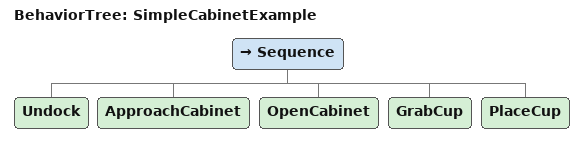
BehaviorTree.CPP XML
<?xml version="1.0" encoding="UTF-8"?>
<root BTCPP_format="4">
  <BehaviorTree ID="SimpleCabinetExample">
    <Sequence>
      <Undock/>
      <ApproachCabinet/>
      <OpenCabinet/>
      <GrabCup/>
      <PlaceCup/>
    </Sequence>
  </BehaviorTree>

</root>
